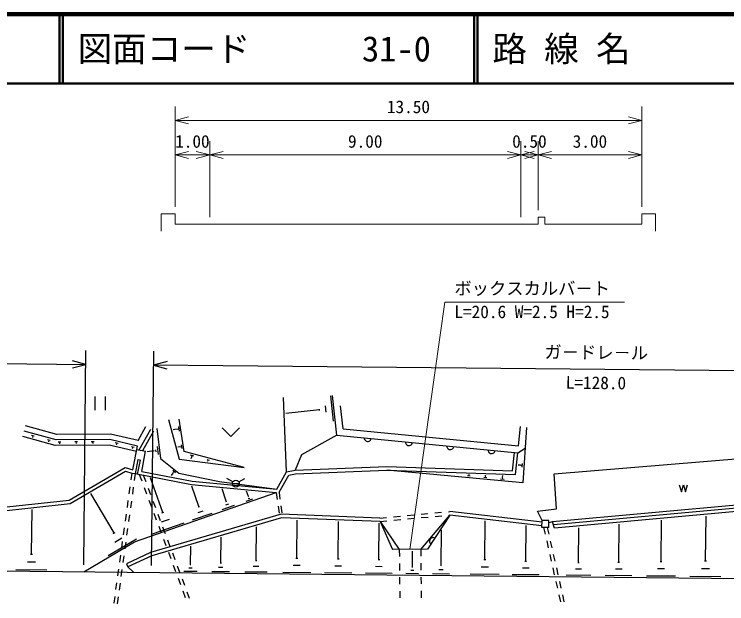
# Model space of a CAD drawing. Units: millimetres on the paper, with parts at other scales. Extents: x 40 to 680, y 20 to 380.
# Drawn here: x 111.2 to 214.3, y 294.7 to 380 of the extents above; entities that cross this region are included whole.
import ezdxf
from ezdxf.enums import TextEntityAlignment as Align

# ---------------------------------------------------------------- set-up
doc = ezdxf.new("R2010")
doc.units = ezdxf.units.MM
for name, color, linetype, lineweight in [('S-BGD', 7, 'Continuous', 25), ('S-STR-HTXT', 7, 'Continuous', 13), ('S-STR-STRC', 7, 'Continuous', 25), ('S-TTL', 2, 'Continuous', 140), ('S-TTL-LINE', 7, 'Continuous', 50)]:
    doc.layers.add(name, color=color, linetype=linetype, lineweight=lineweight)
doc.layers.add('S-TTL-TXT', color=7, linetype='Continuous')
doc.styles.add('@ＭＳ ゴシック', font='')
doc.styles.add('ＭＳ ゴシック', font='')
doc.styles.get('@ＭＳ ゴシック').set_extended_font_data('@MS Gothic')
doc.styles.get('ＭＳ ゴシック').set_extended_font_data('MS Gothic')

msp = doc.modelspace()

# ---------------------------------------------------------------- linework, layer by layer
at = {"layer": 'S-BGD'}
for p, q in [((122.866, 324.729), (122.866, 322.729)), ((124.366, 324.729), (124.366, 322.729)), ((157.397, 321.163), (156.999, 324.819)), ((157.869, 319.137), (157.248, 324.847)), ((150.599, 313.805), (150.163, 324.56)), ((155.37, 322.792), (150.506, 322.262)), ((155.382, 322.678), (155.357, 322.906)), ((156.334, 322.434), (156.234, 323.349)), ((158.775, 320.054), (158.416, 323.35)), ((133.537, 321.4), (135.06, 315.674)), ((135.791, 316.74), (135.06, 321.43)), ((117.262, 318.425), (112.655, 319.684)), ((117.366, 319.226), (112.866, 320.456)), ((129.145, 318.331), (130.273, 320.357)), ((129.31, 316.983), (130.972, 319.968)), ((129.826, 316.883), (131.409, 319.725)), ((131.857, 320.062), (132.391, 315.737)), ((134.683, 319.987), (134.191, 319.91)), ((134.68, 320.008), (134.686, 319.965)), ((134.84, 320.098), (134.867, 319.928)), ((134.971, 320.38), (135.077, 319.699)), ((141.319, 320.164), (142.569, 318.914)), ((143.819, 320.164), (142.569, 318.914)), ((158.775, 320.054), (184.154, 317.58)), ((184.154, 317.58), (184.426, 320.361)), ((185.328, 320.21), (184.805, 312.207)), ((117.157, 317.625), (112.444, 318.913)), ((113.735, 319.13), (114.121, 319.025)), ((113.875, 318.884), (113.849, 318.788)), ((113.853, 318.994), (113.95, 318.968)), ((113.863, 318.888), (113.887, 318.881)), ((116.05, 318.497), (116.436, 318.392)), ((125.064, 318.484), (117.262, 318.425)), ((125.155, 319.285), (117.366, 319.226)), ((129.036, 317.535), (125.064, 318.484)), ((129.145, 318.331), (125.155, 319.285)), ((157.869, 319.137), (152.757, 316.293)), ((157.869, 319.137), (184.057, 316.585)), ((116.19, 318.252), (116.164, 318.155)), ((116.168, 318.361), (116.265, 318.335)), ((116.178, 318.255), (116.202, 318.248)), ((124.973, 317.683), (117.157, 317.625)), ((117.565, 318.178), (117.965, 318.181)), ((117.716, 318.079), (117.816, 318.08)), ((117.754, 317.979), (117.779, 317.979)), ((117.766, 317.979), (117.767, 317.879)), ((119.965, 318.196), (120.365, 318.199)), ((120.116, 318.097), (120.216, 318.098)), ((120.154, 317.997), (120.179, 317.997)), ((120.166, 317.997), (120.167, 317.897)), ((122.365, 318.214), (122.765, 318.217)), ((122.515, 318.115), (122.615, 318.116)), ((122.554, 318.015), (122.579, 318.015)), ((122.566, 318.015), (122.567, 317.915)), ((128.884, 316.749), (124.973, 317.683)), ((125.842, 318.041), (126.231, 317.948)), ((125.964, 317.909), (126.062, 317.886)), ((125.99, 317.8), (125.966, 317.703)), ((125.978, 317.803), (126.002, 317.797)), ((128.176, 317.483), (128.565, 317.39)), ((128.373, 314.104), (129.036, 317.535)), ((132.064, 316.349), (131.926, 317.463)), ((135.153, 317.428), (134.863, 317.382)), ((135.151, 317.444), (135.156, 317.411)), ((135.278, 317.516), (135.299, 317.381)), ((135.382, 317.741), (135.467, 317.199)), ((128.299, 317.351), (128.396, 317.328)), ((128.324, 317.242), (128.301, 317.145)), ((128.312, 317.245), (128.336, 317.239)), ((128.943, 317.054), (130.219, 316.807)), ((129.655, 313.887), (130.219, 316.807)), ((131.438, 316.837), (130.443, 316.714)), ((131.442, 316.802), (131.433, 316.872)), ((131.734, 316.732), (131.699, 317.011)), ((144.471, 314.456), (135.791, 316.74)), ((183.295, 313.968), (183.56, 316.633)), ((183.747, 313.453), (184.057, 316.585)), ((184.057, 316.585), (185.134, 317.248)), ((189.307, 313.53), (227.721, 316.735)), ((128.774, 313.548), (129.168, 315.583)), ((129.069, 313.491), (129.462, 315.526)), ((129.168, 315.583), (129.462, 315.526)), ((132.391, 315.737), (135.015, 313.648)), ((135.06, 315.674), (144.471, 314.456)), ((136.656, 316.254), (137.157, 316.122)), ((136.84, 315.938), (136.778, 315.702)), ((136.811, 316.079), (136.936, 316.046)), ((136.825, 315.942), (136.856, 315.933)), ((139.075, 315.617), (139.419, 315.527)), ((139.181, 315.497), (139.267, 315.475)), ((139.191, 315.403), (139.212, 315.397)), ((139.202, 315.4), (139.199, 315.388)), ((152.757, 316.293), (151.868, 314.046)), ((119.169, 309.735), (127.273, 314.438)), ((127.273, 314.438), (128.373, 314.104)), ((151.868, 314.046), (165.121, 314.575)), ((165.121, 314.575), (183.295, 313.968)), ((184.446, 314.767), (184.13, 314.787)), ((184.445, 314.749), (184.447, 314.784)), ((184.579, 314.689), (184.587, 314.826)), ((184.702, 314.474), (184.738, 315.023)), ((119.329, 309.25), (127.336, 313.897)), ((127.336, 313.897), (128.219, 313.628)), ((128.219, 313.628), (128.082, 312.638)), ((128.219, 313.628), (128.714, 313.56)), ((128.714, 313.56), (128.577, 312.569)), ((128.714, 313.56), (136.88, 311.982)), ((129.308, 313.445), (129.658, 312.509)), ((129.655, 313.887), (136.952, 312.477)), ((129.883, 313.334), (130.234, 312.397)), ((134.184, 313.645), (133.903, 313.292)), ((134.564, 313.688), (134.141, 314.024)), ((134.197, 313.634), (134.171, 313.655)), ((134.321, 313.708), (134.216, 313.792)), ((135.015, 313.648), (140.895, 312.433)), ((149.202, 311.314), (150.599, 313.805)), ((149.527, 310.871), (150.921, 313.357)), ((150.599, 313.805), (151.868, 314.046)), ((150.921, 313.357), (151.925, 313.548)), ((151.925, 313.548), (165.122, 314.074)), ((165.122, 314.074), (183.747, 313.453)), ((184.805, 312.207), (165.122, 314.074)), ((177.035, 313.288), (176.943, 313.297)), ((177.009, 313.384), (176.986, 313.386)), ((176.998, 313.385), (177.002, 313.428)), ((179.391, 313.195), (179.405, 313.348)), ((189.656, 308.463), (189.307, 313.53)), ((132.695, 307.92), (130.942, 312.954)), ((136.952, 312.477), (149.202, 311.314)), ((140.895, 312.433), (149.202, 311.314)), ((142.84, 312.359), (141.974, 312.859)), ((143.706, 312.359), (144.572, 312.859)), ((177.164, 313.183), (176.796, 313.218)), ((179.591, 312.953), (179.148, 312.995)), ((179.435, 313.079), (179.325, 313.09)), ((179.405, 313.194), (179.377, 313.197)), ((182.093, 312.716), (181.574, 312.765)), ((181.911, 312.864), (181.781, 312.876)), ((181.874, 312.998), (181.842, 313.002)), ((181.858, 313), (181.883, 313.265)), ((127.945, 311.647), (127.807, 310.657)), ((128.44, 311.579), (128.303, 310.588)), ((130.009, 311.572), (130.359, 310.635)), ((130.584, 311.461), (130.934, 310.524)), ((136.88, 311.982), (149.13, 310.819)), ((137.923, 308.785), (136.886, 311.761)), ((141.896, 309.557), (141.276, 311.336)), ((142.773, 312.109), (143.773, 312.109)), ((207.42, 311.922), (207.72, 310.922)), ((207.72, 310.922), (208.022, 311.922)), ((208.022, 311.922), (208.32, 310.922)), ((208.32, 310.922), (208.62, 311.922)), ((125.669, 304.986), (122.314, 310.693)), ((128.629, 303.677), (149.13, 310.819)), ((145.095, 310.227), (144.826, 310.999)), ((145.064, 310.217), (145.126, 310.238)), ((149.13, 310.819), (149.259, 309.827)), ((149.527, 310.871), (149.655, 309.879)), ((83.051, 305.25), (119.329, 309.25)), ((83.357, 305.787), (119.169, 309.735)), ((127.67, 309.666), (127.533, 308.676)), ((128.166, 309.598), (128.029, 308.607)), ((130.709, 309.699), (131.06, 308.762)), ((131.285, 309.588), (131.635, 308.651)), ((141.829, 309.037), (142.272, 309.191)), ((141.841, 309.538), (141.951, 309.576)), ((144.776, 309.567), (145.755, 309.908)), ((145.058, 309.94), (145.303, 310.025)), ((228.422, 310.184), (189.091, 306.573)), ((232.644, 310.138), (189.226, 306.151)), ((232.585, 309.631), (189.382, 305.664)), ((113.731, 301.914), (113.795, 308.39)), ((137.814, 307.944), (138.53, 308.194)), ((137.833, 308.753), (138.012, 308.816)), ((141.319, 308.363), (143.09, 308.98)), ((149.387, 308.836), (149.516, 307.844)), ((149.784, 308.887), (149.913, 307.896)), ((186.89, 308.128), (189.656, 308.463)), ((127.396, 307.685), (127.259, 306.694)), ((127.892, 307.617), (127.755, 306.626)), ((149.82, 307.683), (130.921, 302.155)), ((149.883, 307.181), (131.099, 301.686)), ((131.41, 307.826), (131.761, 306.889)), ((131.986, 307.715), (132.336, 306.778)), ((132.552, 307.871), (132.838, 307.97)), ((136.99, 306.855), (139.852, 307.852)), ((164.114, 307.139), (149.82, 307.683)), ((164.127, 306.638), (149.883, 307.181)), ((164.114, 307.139), (165.077, 307.228)), ((166.073, 307.32), (167.069, 307.412)), ((168.064, 307.504), (169.06, 307.596)), ((170.013, 302.601), (174.236, 307.573)), ((170.056, 307.688), (171.052, 307.78)), ((170.102, 307.19), (171.098, 307.282)), ((174.236, 307.573), (171.013, 302.61)), ((172.047, 307.872), (173.043, 307.964)), ((172.093, 307.374), (173.089, 307.467)), ((174.039, 308.056), (174.242, 308.075)), ((174.085, 307.559), (174.236, 307.573)), ((187.555, 306.021), (174.236, 307.573)), ((187.56, 306.524), (174.242, 308.075)), ((187.563, 306.771), (186.89, 308.128)), ((211.217, 300.959), (211.281, 307.425)), ((131.206, 304.84), (135.776, 306.432)), ((132.522, 306.579), (133.664, 306.977)), ((152.1, 301.324), (152.155, 306.844)), ((158.08, 301.223), (158.133, 306.616)), ((163.976, 301.122), (164.028, 306.391)), ((164.127, 306.638), (165.123, 306.73)), ((164.127, 306.638), (165.914, 302.563)), ((164.127, 306.638), (166.914, 302.572)), ((166.119, 306.822), (167.115, 306.914)), ((168.11, 307.006), (169.106, 307.098)), ((179.279, 301.135), (179.335, 306.728)), ((187.553, 305.771), (187.563, 306.771)), ((188.563, 306.761), (187.563, 306.771)), ((188.553, 305.761), (188.563, 306.761)), ((189.091, 306.573), (188.559, 306.424)), ((189.382, 305.664), (189.091, 306.573)), ((198.659, 300.772), (198.713, 306.271)), ((204.778, 300.863), (204.837, 306.833)), ((125.54, 304.91), (125.797, 305.061)), ((127.122, 305.704), (126.985, 304.713)), ((127.618, 305.635), (127.481, 304.645)), ((132.111, 305.953), (132.462, 305.016)), ((132.687, 305.841), (133.037, 304.905)), ((146.195, 300.986), (146.243, 305.867)), ((172.966, 300.323), (173.017, 305.45)), ((185.215, 300.914), (185.265, 306.038)), ((188.553, 305.761), (187.553, 305.771)), ((187.796, 305.769), (188.016, 304.793)), ((188.31, 305.764), (188.53, 304.788)), ((192.843, 300.685), (192.893, 305.736)), ((124.823, 301.731), (128.923, 304.14)), ((125.758, 303.659), (126.783, 304.262)), ((132.812, 304.079), (133.163, 303.143)), ((141.1, 300.677), (141.136, 304.373)), ((121.272, 299.353), (128.629, 303.677)), ((126.848, 303.723), (126.711, 302.732)), ((127.343, 303.654), (127.206, 302.664)), ((133.388, 303.968), (133.738, 303.032)), ((136.719, 300.412), (136.746, 303.089)), ((188.236, 303.818), (188.456, 302.842)), ((188.75, 303.813), (188.97, 302.837)), ((130.921, 302.155), (127.447, 300.509)), ((133.513, 302.206), (133.864, 301.27)), ((134.089, 302.095), (134.439, 301.159)), ((171.013, 302.61), (165.914, 302.563)), ((166.914, 302.572), (166.923, 301.572)), ((168.802, 300.055), (168.824, 302.34)), ((170.013, 302.601), (170.022, 301.601)), ((113.592, 301.915), (113.871, 301.912)), ((126.574, 301.742), (126.437, 300.751)), ((127.069, 301.673), (126.932, 300.683)), ((131.099, 301.686), (127.661, 300.058)), ((146.093, 300.987), (146.297, 300.985)), ((151.974, 301.325), (152.227, 301.323)), ((157.956, 301.224), (158.204, 301.221)), ((163.855, 301.124), (164.097, 301.121)), ((179.148, 301.137), (179.411, 301.134)), ((188.676, 301.867), (188.896, 300.891)), ((189.19, 301.862), (189.41, 300.886)), ((211.077, 300.961), (211.357, 300.958)), ((64.088, 299.919), (258.72, 297.994)), ((113.161, 300.801), (114.279, 300.79)), ((127.447, 300.509), (127.661, 300.058)), ((127.661, 300.058), (128.511, 299.282)), ((134.214, 300.333), (134.565, 299.397)), ((134.79, 300.222), (135.14, 299.285)), ((136.474, 299.934), (136.955, 299.929)), ((136.659, 300.413), (136.779, 300.412)), ((140.776, 300.045), (141.411, 300.039)), ((141.02, 300.678), (141.179, 300.677)), ((145.78, 300.175), (146.594, 300.167)), ((151.584, 300.316), (152.597, 300.306)), ((157.574, 300.236), (158.566, 300.226)), ((163.481, 300.156), (164.452, 300.147)), ((166.932, 300.572), (166.942, 299.572)), ((168.744, 300.056), (168.86, 300.055)), ((170.032, 300.601), (170.041, 299.601)), ((172.89, 300.323), (173.043, 300.322)), ((178.742, 300.088), (179.795, 300.077)), ((184.719, 299.947), (185.691, 299.938)), ((185.093, 300.916), (185.336, 300.913)), ((189.116, 299.916), (189.336, 298.94)), ((189.63, 299.911), (189.85, 298.935)), ((192.731, 300.686), (192.954, 300.684)), ((198.538, 300.773), (198.779, 300.771)), ((204.648, 300.865), (204.908, 300.862)), ((111.473, 299.7), (115.945, 299.656)), ((126.3, 299.761), (126.163, 298.77)), ((126.795, 299.692), (126.658, 298.701)), ((135.748, 299.46), (137.671, 299.441)), ((139.817, 299.42), (142.357, 299.395)), ((144.55, 299.373), (147.808, 299.341)), ((150.055, 299.319), (154.106, 299.278)), ((156.077, 299.259), (160.044, 299.22)), ((162.015, 299.2), (165.898, 299.162)), ((167.871, 299.142), (169.715, 299.124)), ((168.567, 299.597), (169.028, 299.592)), ((171.724, 299.104), (174.185, 299.08)), ((172.653, 299.71), (173.268, 299.704)), ((177.153, 299.051), (181.364, 299.009)), ((183.252, 298.99), (187.139, 298.952)), ((191.035, 298.913), (194.614, 298.878)), ((192.386, 299.795), (193.281, 299.786)), ((198.165, 299.81), (199.132, 299.8)), ((204.246, 299.826), (205.289, 299.815)), ((210.645, 299.842), (211.767, 299.831)), ((134.915, 298.46), (135.266, 297.524)), ((135.491, 298.349), (135.841, 297.412)), ((166.951, 298.572), (166.96, 297.572)), ((170.05, 298.601), (170.06, 297.601)), ((189.556, 297.965), (189.776, 296.99)), ((190.07, 297.96), (190.29, 296.984)), ((196.705, 298.857), (200.573, 298.819)), ((202.672, 298.798), (206.843, 298.757)), ((208.949, 298.736), (213.44, 298.692)), ((126.026, 297.779), (125.889, 296.789)), ((126.521, 297.711), (126.384, 296.72)), ((125.752, 295.798), (125.615, 294.808)), ((135.616, 296.587), (135.967, 295.65)), ((136.192, 296.476), (136.542, 295.539)), ((166.97, 296.572), (166.979, 295.572)), ((170.069, 296.601), (170.078, 295.601)), ((189.996, 296.014), (190.216, 295.039)), ((190.51, 296.009), (190.73, 295.033)), ((126.247, 295.73), (126.11, 294.739))]:
    msp.add_line(p, q, dxfattribs=at)
msp.add_circle((143.273, 312.109), 0.5, dxfattribs=at)
for centre, start, end in [((162.348, 318.701), 174.4322, 354.4322), ((168.32, 318.119), 174.4322, 354.4322), ((174.291, 317.537), 174.4322, 354.4322), ((180.263, 316.954), 174.4322, 354.4322), ((171.785, 303.799), 56.99797, 236.99797)]:
    msp.add_arc(centre, 0.5, start, end, dxfattribs=at)
at = {"layer": 'S-STR-HTXT'}
for p, q in [((134.488, 352.146), (134.488, 366.646)), ((201.988, 352.146), (201.988, 366.646)), ((136.42, 365.164), (134.488, 364.646)), ((201.988, 364.646), (200.056, 365.164)), ((134.488, 364.646), (201.988, 364.646)), ((134.488, 364.646), (136.42, 364.129)), ((200.056, 364.129), (201.988, 364.646)), ((139.488, 350.646), (139.488, 361.646)), ((184.488, 350.646), (184.488, 361.646)), ((186.988, 351.646), (186.988, 361.646)), ((136.42, 360.164), (134.488, 359.646)), ((139.488, 359.646), (137.556, 360.164)), ((141.42, 360.164), (139.488, 359.646)), ((184.488, 359.646), (182.556, 360.164)), ((186.42, 360.164), (184.488, 359.646)), ((186.988, 359.646), (185.056, 360.164)), ((188.92, 360.164), (186.988, 359.646)), ((201.988, 359.646), (200.056, 360.164)), ((134.488, 359.646), (139.488, 359.646)), ((134.488, 359.646), (136.42, 359.129)), ((137.556, 359.129), (139.488, 359.646)), ((139.488, 359.646), (184.488, 359.646)), ((139.488, 359.646), (141.42, 359.129)), ((182.556, 359.129), (184.488, 359.646)), ((184.488, 359.646), (186.988, 359.646)), ((184.488, 359.646), (186.42, 359.129)), ((185.056, 359.129), (186.988, 359.646)), ((186.988, 359.646), (201.988, 359.646)), ((186.988, 359.646), (188.92, 359.129)), ((200.056, 359.129), (201.988, 359.646)), ((132.488, 351.146), (134.488, 351.146)), ((132.488, 351.146), (132.488, 348.646)), ((134.488, 349.646), (134.488, 351.146)), ((187.988, 350.646), (186.988, 350.646)), ((186.988, 350.646), (186.988, 349.646)), ((187.988, 349.646), (187.988, 350.646)), ((201.988, 349.646), (201.988, 351.146)), ((201.988, 351.146), (203.988, 351.146)), ((203.988, 351.146), (203.988, 348.646)), ((134.488, 349.646), (139.488, 349.646)), ((139.488, 349.646), (184.488, 349.646)), ((184.488, 349.646), (186.988, 349.646)), ((187.988, 349.646), (201.988, 349.646)), ((173.51, 338.381), (168.463, 302.586)), ((173.51, 338.381), (199.51, 338.381))]:
    msp.add_line(p, q, dxfattribs=at)
at = {"layer": 'S-STR-STRC'}
for p, q in [((121.281, 300.353), (121.588, 331.352)), ((131.095, 300.256), (131.401, 331.255)), ((121.568, 329.352), (119.642, 329.889)), ((85.57, 329.708), (121.568, 329.352)), ((119.631, 328.853), (121.568, 329.352)), ((133.318, 329.753), (131.381, 329.255)), ((259.375, 327.989), (131.381, 329.255)), ((131.381, 329.255), (133.308, 328.718))]:
    msp.add_line(p, q, dxfattribs=at)
at = {"layer": 'S-TTL'}
msp.add_line((680, 380), (40, 380), dxfattribs=at)
at = {"layer": 'S-TTL-LINE'}
for p, q in [((117.75, 380), (117.75, 370)), ((118.25, 380), (118.25, 370)), ((177.75, 380), (177.75, 370)), ((178.25, 380), (178.25, 370)), ((40, 370), (680, 370))]:
    msp.add_line(p, q, dxfattribs=at)

# ---------------------------------------------------------------- texts
at = {"layer": 'S-STR-HTXT', "style": 'ＭＳ ゴシック'}
for s, p in [('13.50', (168.238, 365.146)), ('1.00', (136.988, 360.146)), ('9.00', (161.988, 360.146)), ('0.50', (185.738, 360.146)), ('3.00', (194.488, 360.146))]:
    msp.add_text(s, height=1.833, dxfattribs=at).set_placement(p, align=Align.BOTTOM_CENTER)
msp.add_text('ボックスカルバ－ト', height=1.833, dxfattribs=at).set_placement((174.885, 338.881), align=Align.BOTTOM_LEFT)
msp.add_text('L=20.6 W=2.5 H=2.5', height=1.833, dxfattribs=at).set_placement((174.885, 337.881), align=Align.TOP_LEFT)
at = {"layer": 'S-STR-STRC', "style": 'ＭＳ ゴシック'}
msp.add_text('ガ－ドレ－ル', height=1.833, rotation=359.433, dxfattribs=at).set_placement((195.388, 329.622), align=Align.BOTTOM_CENTER)
at = {"layer": 'S-STR-STRC', "style": '@ＭＳ ゴシック'}
msp.add_text('L=128.0', height=1.833, rotation=359.433, dxfattribs=at).set_placement((195.368, 327.622), align=Align.TOP_CENTER)
at = {"layer": 'S-TTL-TXT', "style": 'ＭＳ ゴシック'}
for s, p in [('路 線 名', (180.38, 375)), ('図面コード', (120.38, 375)), ('31-0', (161.521, 375))]:
    msp.add_text(s, height=3.666, dxfattribs=at).set_placement(p, align=Align.MIDDLE_LEFT)

doc.saveas('drawing.dxf')
